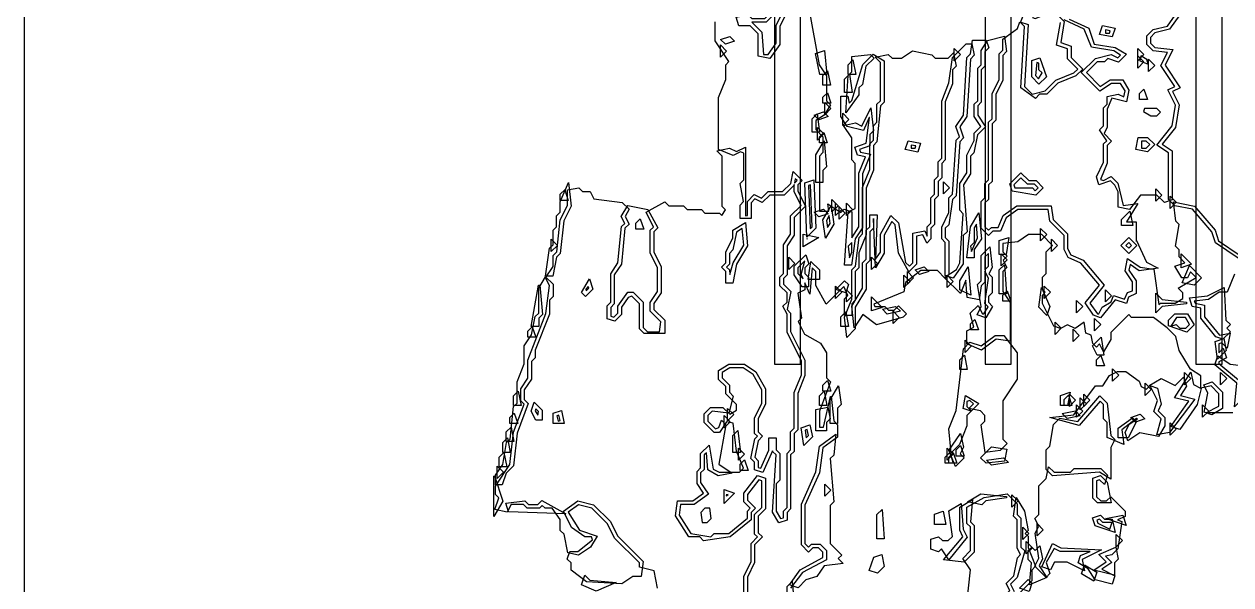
# Model space of a CAD drawing. Header units: millimetres. Extents: x 0 to 296, y 0 to 296.
# Drawn here: x 0 to 165.3, y 117.7 to 194.5 of the extents above; entities that cross this region are included whole.
import ezdxf

# ---------------------------------------------------------------- set-up
doc = ezdxf.new("R2010")
doc.units = ezdxf.units.MM
for name, color, linetype in [('CUT_OUTLINE', 5, 'Continuous'), ('CUT_SLOT', 1, 'Continuous'), ('ENG_D', 3, 'Continuous'), ('ENG_K', 2, 'Continuous'), ('ENG_L', 4, 'Continuous')]:
    doc.layers.add(name, color=color, linetype=linetype)

msp = doc.modelspace()

# ---------------------------------------------------------------- linework, layer by layer
at = {"layer": 'CUT_OUTLINE'}
msp.add_lwpolyline([(0, 0), (295.8, 0), (295.8, 295.8), (0, 295.8), (0, 0)], close=True, dxfattribs=at)
at = {"layer": 'CUT_SLOT'}
for points in [[(102.82, 147.9), (106.38, 147.9), (106.38, 295.8), (102.82, 295.8), (102.82, 147.9)], [(131.69, 147.9), (135.25, 147.9), (135.25, 295.8), (131.69, 295.8), (131.69, 147.9)], [(160.55, 147.9), (164.12, 147.9), (164.12, 295.8), (160.55, 295.8), (160.55, 147.9)]]:
    msp.add_lwpolyline(points, close=True, dxfattribs=at)
at = {"layer": 'ENG_D'}
for points in [[(139.13, 184.88), (138.56, 184.31), (136.56, 185.74), (137.05, 194.15), (136.52, 194.68), (138.15, 198.91), (138.54, 196.18), (138.14, 195.37), (138.53, 195.25), (141.06, 196.26), (142.5, 194.82), (142.02, 191.95), (143.46, 191.46), (143.46, 189.91), (145.05, 188.33), (144.1, 187.38), (141.63, 186.39), (140.12, 184.88), (139.13, 184.88)], [(99.69, 194.74), (101.06, 193.37), (101.29, 190.3), (101.93, 190.3), (103.04, 191.86), (103.04, 194.3), (103.97, 196.17), (102.96, 197.18), (102.13, 197.02), (102.58, 195.66), (101.66, 194.74), (99.69, 194.74)], [(148.15, 193.26), (148.71, 193.26), (148.81, 193.56), (148.15, 193.7), (148.15, 193.26)], [(121.77, 165.85), (123.39, 166.18), (123.74, 165.46), (123.74, 166.74), (124.24, 167.23), (124.24, 170.68), (124.73, 171.18), (124.73, 173.15), (125.22, 173.64), (125.22, 175.61), (125.72, 176.11), (125.72, 183.94), (126.71, 186.42), (127.21, 189.92), (129.07, 191.78), (129.86, 191.78), (130.17, 190.22), (129.65, 189.7), (129.16, 181.84), (128.21, 180.4), (128.71, 178.89), (128.18, 178.36), (127.68, 170.96), (127.18, 170.46), (126.69, 167.01), (126.21, 166.53), (126.21, 165.26), (126.7, 164.77), (126.7, 160.13), (126.21, 159.63), (125.12, 160.72), (122.84, 160.72), (120.76, 159.1), (120.51, 157.83), (116.41, 156.14), (116.53, 155.79), (117.93, 155.79), (118.42, 155.3), (119.21, 155.3), (119.8, 155.89), (120.89, 154.8), (120.42, 154.34), (116.79, 153.3), (114.93, 154.7), (113.71, 152.87), (113.38, 155.85), (114.87, 158.32), (114.87, 161.81), (115.36, 162.3), (115.36, 166.25), (115.86, 166.74), (115.86, 168.36), (116.85, 168.36), (116.63, 162.27), (117.34, 163.26), (117.34, 165.71), (118.76, 168.27), (119.78, 167.25), (120.77, 161.83), (121.28, 161.32), (121.77, 161.81), (121.77, 165.85)], [(152.87, 189.46), (153.98, 188.99), (153.84, 189.65), (153.01, 190.16), (152.87, 189.46)], [(112.9, 187.59), (112.9, 188.92), (113.54, 189.57), (113.94, 187.59), (112.9, 187.59)], [(139.46, 187.8), (139.03, 188.23), (139.03, 189.14), (138.75, 189.23), (138.55, 187.43), (138.98, 187), (139.46, 187.8)], [(113.43, 185.12), (112.41, 185.12), (112.41, 186.95), (113.07, 187.62), (113.43, 185.12)], [(154.38, 181.92), (155.19, 181.92), (155.69, 182.41), (155.19, 182.91), (153.5, 182.91), (153.37, 182.52), (154.38, 181.92)], [(121.11, 178.51), (122.83, 178.16), (122.43, 176.95), (120.71, 177.3), (121.11, 178.51)], [(153.08, 178.47), (153.08, 177.48), (153.72, 177.48), (154.21, 177.98), (153.72, 178.47), (153.08, 178.47)], [(138.62, 171.06), (135.39, 171.59), (135.05, 172.62), (136.56, 174.13), (137.65, 173.05), (138.64, 173.05), (139.62, 172.06), (138.62, 171.06)], [(72.47, 164.27), (72.47, 166.25), (72.96, 166.74), (72.96, 168.22), (73.46, 168.71), (73.46, 170.14), (74.59, 172.77), (74.94, 169.55), (73.94, 167.55), (73.45, 163.07), (72.95, 162.57), (72.43, 159.98), (71.45, 159.98), (71.99, 163.79), (72.47, 164.27)], [(105.54, 172.69), (105.89, 173.05), (105.65, 173.28), (105.54, 172.69)], [(107.48, 172.38), (107.7, 166.47), (107.96, 166.73), (107.74, 172.46), (107.48, 172.38)], [(157.86, 170.09), (157.02, 169.25), (157.02, 170.93), (157.86, 170.09)], [(86.83, 166.59), (86.28, 166.04), (86.28, 163.24), (87.26, 161.27), (87.26, 157.69), (86.28, 156.21), (86.28, 155.4), (87.76, 153.92), (87.76, 152.09), (84.94, 152.09), (84.3, 152.73), (84.3, 156.18), (83.25, 157.23), (82.74, 157.06), (81.84, 155.72), (81.84, 154.7), (80.92, 153.78), (79.87, 154.13), (79.87, 155.89), (80.36, 156.39), (80.36, 160.3), (81.35, 161.79), (81.85, 166.75), (82.28, 167.18), (81.8, 168.13), (82.7, 169.62), (85.45, 169.07), (86.83, 166.59)], [(150.37, 167.72), (151.5, 168.86), (151.9, 166.88), (150.37, 166.88), (150.37, 167.72)], [(95.54, 161.21), (96.14, 161.81), (96.14, 163.24), (97.12, 165.22), (97.12, 166.28), (98.81, 167.3), (99.1, 164.11), (97.6, 161.62), (97.08, 158.99), (96.14, 158.99), (96.14, 160.62), (95.54, 161.21)], [(110.3, 168.29), (109.95, 167.58), (110.09, 166.62), (110.43, 167.18), (110.3, 168.29)], [(129.68, 164.08), (129.79, 163.32), (130.64, 165.2), (130.47, 167.09), (130.15, 166.57), (130.15, 164.56), (129.68, 164.08)], [(107.3, 165.09), (107.23, 165.1), (107.23, 165.01), (107.3, 165.09)], [(113.39, 164.56), (112.91, 164.08), (113.06, 162.45), (113.39, 163.24), (113.39, 164.56)], [(152.44, 164.17), (151.35, 163.08), (150.26, 164.17), (151.35, 165.26), (152.44, 164.17)], [(106.74, 159.58), (106.48, 160.21), (106.94, 162.05), (106, 161.11), (106, 160.33), (106.74, 159.58)], [(131.63, 160.82), (132.13, 161.32), (132.13, 163.08), (131.63, 162.59), (131.63, 160.82)], [(70.01, 148.79), (69.51, 148.29), (69.51, 145.86), (68.53, 144.38), (68.53, 143.07), (69.06, 142.54), (67.54, 138.48), (67.04, 133.98), (66.03, 132.98), (65.5, 131.39), (64.58, 131.39), (64.58, 132.69), (65.58, 134.19), (66.08, 137.17), (66.57, 137.66), (67.06, 142.1), (67.54, 142.58), (67.54, 145.48), (68.53, 147.95), (68.53, 150.44), (69.53, 151.94), (70.03, 154.43), (70.5, 154.91), (70.5, 158.32), (71.44, 159.89), (72.47, 158.85), (72.47, 157.17), (71.98, 156.67), (71.98, 154.76), (70.01, 149.83), (70.01, 148.79)], [(77.47, 159.58), (77.93, 158.19), (76.91, 157.17), (76.35, 157.72), (77.47, 159.58)], [(148.15, 158.11), (148.99, 157.27), (148.15, 156.43), (148.15, 158.11)], [(111.91, 153.08), (111.91, 154.41), (112.56, 155.06), (112.95, 153.08), (111.91, 153.08)], [(157.1, 153.12), (157.83, 153.36), (158.36, 152.83), (159.14, 152.83), (159.67, 153.36), (159.1, 154.31), (157.89, 154.31), (157.1, 153.12)], [(128.92, 149.53), (128.92, 151.21), (129.76, 150.37), (128.92, 149.53)], [(129.22, 147.16), (128.18, 147.16), (128.18, 148.5), (128.83, 149.14), (129.22, 147.16)], [(146.79, 144.94), (147.77, 144.94), (148.72, 146.37), (149.82, 146.92), (150.94, 146.92), (152.79, 145.59), (153.03, 144.87), (153.77, 144.5), (154.24, 144.98), (155.26, 144.64), (155.8, 142.45), (155.35, 141.54), (156.28, 140.61), (156.28, 139.45), (155.42, 138.01), (152.88, 138.52), (151.22, 137.41), (150.84, 138.55), (151.41, 139.69), (152.52, 140.43), (152.39, 140.48), (150.38, 138.92), (150.67, 136.9), (148.4, 137.88), (148.4, 139.91), (147.9, 140.4), (147.9, 142.38), (147.42, 142.86), (144.54, 139.49), (140.51, 140.59), (140.51, 140.62), (143.82, 140.99), (146.79, 144.94)], [(158.35, 138.98), (157.12, 139.39), (159.57, 142.82), (157.62, 143.31), (159.86, 146.83), (160.2, 145.11), (161.25, 144.58), (160.7, 142.38), (158.35, 138.98)], [(69.49, 141.47), (69.9, 142.69), (70.99, 141.6), (70.99, 140.26), (70.1, 140.26), (69.49, 141.47)], [(130.8, 142.53), (129.73, 141.46), (128.64, 141.82), (128.99, 143.61), (130.8, 142.53)], [(142.48, 143.07), (143.08, 143.67), (143.56, 142.23), (142.48, 142.23), (142.48, 143.07)], [(162.3, 141.49), (161.46, 140.65), (161.46, 142.33), (162.3, 141.49)], [(73.64, 141.57), (74.01, 139.77), (72.47, 139.77), (72.47, 141.18), (73.64, 141.57)], [(107.29, 138.95), (107.01, 138.86), (107.16, 137.83), (107.45, 138.12), (107.29, 138.95)], [(157.02, 138.19), (157.02, 139.87), (157.86, 139.03), (157.02, 138.19)], [(126.67, 136.1), (128.31, 138.4), (128.69, 136.53), (128.24, 135.63), (128.78, 135.08), (127.61, 133.91), (126.67, 136.1)], [(126.21, 135.19), (126.81, 135.79), (127.29, 134.34), (126.21, 134.34), (126.21, 135.19)], [(132.53, 136.58), (134.64, 136.28), (134.3, 134.61), (131.79, 134.33), (131.04, 135.08), (132.53, 136.58)], [(64.34, 132.59), (64.44, 132.61), (65.59, 129.14), (64.34, 127.05), (64.34, 132.59)], [(146.04, 122.27), (141.93, 122.27), (141.1, 122.68), (140.04, 120.76), (140.54, 119.24), (140.01, 118.71), (138.48, 120.24), (139.02, 121.32), (138.53, 124.77), (139, 125.72), (138.48, 126.75), (139.03, 127.3), (139.03, 131.24), (140.03, 132.25), (140.36, 133.86), (141.1, 133.11), (143.36, 133.11), (143.86, 133.6), (147.51, 133.6), (148.43, 132.69), (148.01, 131.42), (147.34, 132.09), (146.92, 131.95), (146.92, 129.76), (147.51, 129.17), (148.29, 129.17), (148.89, 129.76), (150.86, 127.79), (150.86, 127.03), (149.8, 126.58), (150.39, 126.38), (149.86, 122.64), (149.01, 121.79), (148.16, 121.62), (149.03, 120.75), (147.65, 119.83), (149.44, 118.94), (149.05, 117.78), (146.76, 118.35), (145.76, 119.86), (144.4, 120.68), (144.75, 121.71), (146.04, 122.27)], [(109.69, 131.49), (110.54, 130.65), (109.69, 129.81), (109.69, 131.49)], [(66.38, 127.7), (65.98, 128.89), (68.62, 129.18), (69.12, 128.67), (70.4, 128.67), (70.95, 129.23), (74.23, 127.4), (66.38, 127.7)], [(84.81, 120.87), (84.52, 118.81), (83.39, 118.81), (81.91, 117.82), (77.07, 118.08), (74.94, 119.68), (74.94, 120.68), (74.41, 121.21), (74.76, 122.27), (75.84, 122.27), (77.85, 123.83), (77.72, 124.24), (76.83, 124.24), (74.99, 125.55), (73.88, 127.77), (75.87, 129.19), (78.02, 128.65), (80.32, 126.36), (81.3, 124.38), (84.81, 120.87)], [(96.46, 130.08), (96.2, 130), (96.24, 129.87), (96.46, 130.08)], [(130.15, 122.16), (128.77, 120.78), (125.97, 121.09), (128.63, 124.27), (128.18, 125.17), (128.18, 128.32), (129.95, 129.38), (129.67, 126.3), (130.15, 125.82), (130.15, 122.16)], [(131.08, 130.16), (134.59, 129.77), (134.59, 129.59), (131.75, 129.18), (131.22, 128.65), (129.23, 129.05), (131.08, 130.16)], [(137.16, 124.73), (137.55, 124.34), (137.55, 122.81), (138.58, 120.23), (138.04, 119.7), (138.04, 118.22), (135.56, 115.74), (135.04, 113.15), (134.1, 113.15), (134.1, 115.96), (135.03, 116.89), (134.54, 117.88), (135.6, 118.94), (136.09, 121.4), (136.51, 121.82), (136.07, 122.7), (136.07, 126.6), (135.56, 127.11), (135.92, 129.64), (137.04, 127.78), (137.57, 125.14), (137.16, 124.73)], [(136.17, 129.17), (135.33, 128.33), (135.33, 130.01), (136.17, 129.17)], [(92.7, 127.6), (92.9, 126.21), (93.57, 126.21), (94.15, 126.79), (93.95, 128.18), (93.28, 128.18), (92.7, 127.6)], [(149.06, 126.26), (148.94, 126.21), (147.8, 126.21), (147.34, 126.67), (146.98, 126.55), (147.12, 126.14), (148.74, 125.32), (149.06, 126.26)]]:
    msp.add_lwpolyline(points, close=True, dxfattribs=at)
for points in [[(107.5, 196.63), (108.94, 188.92), (109.94, 187.42), (109.94, 183.99), (110.5, 183.44), (109.63, 181.99), (108.46, 181.29), (108.46, 180.05), (109.45, 179.06), (109.45, 176.89), (108.95, 176.39), (108.95, 168.85), (110.24, 168.85), (110.13, 169.85), (111.88, 168.68), (112.34, 169.14), (113.39, 168.79), (113.39, 165.23), (114.38, 166.71), (114.38, 174.08), (115.27, 176.31), (114.19, 176.53), (113.82, 177.64), (115.38, 178.16), (115.82, 181.67), (115.77, 181.67), (115.01, 179.9), (112.74, 180.47), (111.91, 181.85), (111.91, 184.63), (112.85, 184.63), (113.05, 183.65), (113.42, 184.02), (114.9, 188.95), (116.31, 190.36), (117.83, 189.45), (117.83, 183.79), (117.33, 183.29), (116.83, 178.36), (116.35, 177.87), (116.35, 174.48), (115.36, 172.01), (115.36, 165.6), (114.38, 163.14), (114.38, 161.11), (113.88, 160.62), (113.88, 156.67), (113.39, 156.18), (113.39, 154.56), (112.41, 154.56), (112.41, 156.88), (112.85, 157.33), (112.32, 158.56), (109.88, 156.12), (108.46, 158.68), (108.46, 160.62), (107.97, 161.11), (107.96, 161.1), (107.63, 157.51), (106.98, 159.03), (106.98, 158.1), (106.02, 157.62), (106.5, 154.22), (106.05, 153.77), (106.92, 152.02), (109.13, 150.8), (109.94, 149.45), (109.94, 146.03), (110.47, 145.5), (108.95, 141.45), (108.95, 139.27), (109.5, 139.27), (110.46, 143.47), (110.55, 143.46), (110.92, 140.13), (111.42, 139.62), (111.42, 137.92), (109.43, 136.43), (108.95, 133.04), (106.98, 128.62), (106.98, 123.35), (107.48, 122.86), (107.87, 123.25), (109.06, 123.25), (109.94, 122.37), (109.94, 121.13), (106.65, 119.36), (105.01, 117.25)], [(158.33, 195.75), (156.92, 193.78), (154.93, 193.28), (154.31, 192.66), (154.31, 191.88), (154.92, 191.28), (157.4, 191), (156.32, 188.84), (158.37, 185.77), (157.35, 185.26), (157.35, 185.26), (158.26, 183.44), (157.75, 180.34), (155.9, 178.03), (157.27, 177.12), (157.27, 170.4), (156.22, 170.05), (155.19, 171.07), (152.96, 171.07), (151.46, 169.08), (149.87, 169.39), (149.87, 171.51), (149.42, 172.41), (148.82, 173.01), (147.25, 172.49), (146.9, 173.56), (147.9, 175.57), (147.9, 178.08), (148.32, 178.5), (147.34, 179.98), (147.9, 180.54), (147.9, 183.01), (148.4, 183.5), (148.4, 184.59), (149.91, 184.89), (150.68, 184.5), (150.85, 185.33), (150.23, 186.36), (148.96, 186.36), (147.38, 185.3), (144.84, 187.84), (146.79, 189.78), (148.92, 190.32), (149.83, 189.86), (150.22, 190.25), (149.29, 190.8), (146.25, 191.31), (145.24, 193.81), (142.48, 195.07)], [(98.6, 116.45), (98.6, 118.87), (99.59, 120.84), (99.59, 123.35), (100.47, 124.24), (100.08, 124.63), (100.08, 127.3), (101.07, 128.28), (101.07, 131.95), (100.66, 132.08), (99.09, 130.07), (99.09, 129.27), (100.18, 128.18), (99.59, 127.59), (99.59, 126.59), (96.73, 124.25), (93.09, 123.73), (92.58, 124.24), (91.07, 124.24), (89.22, 127.14), (89.51, 129.17), (91.62, 129.17), (93.09, 130.22), (92.19, 131.56), (92.19, 133.21), (92.69, 133.71), (92.69, 135.68), (93.84, 136.83), (94.39, 133.52), (95.21, 133.11), (98.01, 133.11), (98.56, 133.66), (97.62, 136.01), (97.15, 139.81), (96.25, 139.99), (95.28, 138.53), (94.56, 138.53), (93.18, 139.91), (93.18, 141.1), (94.06, 141.99), (95.75, 141.99), (96.67, 141.06), (97.62, 141.63), (97.62, 142.38), (96.14, 143.86), (96.14, 144.84), (95.15, 145.83), (95.15, 147.06), (96.56, 147.9), (98.68, 147.9), (100.27, 146.84), (101.56, 144.51), (101.56, 142.42), (100.57, 140.45), (100.57, 138.64), (101.17, 138.04), (100.55, 137.43), (100.1, 135.16), (100.57, 134.69), (100.57, 133.78), (100.93, 133.66), (102.05, 136.12), (102.05, 137.8), (103.04, 137.8), (103.04, 136.17), (103.53, 135.68), (103.53, 132.02), (103.04, 131.53), (103.04, 127.76), (103.64, 126.75), (104.02, 126.88), (104.02, 127.79), (104.52, 128.28), (104.52, 135.68), (105.01, 136.17), (105.01, 138.64), (105.5, 139.13), (105.5, 144.01), (106.49, 146.47), (106.49, 148.34), (104.52, 152.28), (104.52, 154.75), (103.97, 155.84), (104.52, 156.39), (104.52, 157.66), (103.53, 158.65), (103.53, 159.84), (104.02, 160.33), (104.02, 164.25), (105.01, 165.72), (105.01, 168.22), (106.44, 169.64), (105.5, 171.51), (105.5, 172.53), (105.48, 172.43), (104.13, 171.07), (102.15, 171.07), (101.12, 170.03), (100.13, 170.53), (99.59, 169.99), (99.59, 167.87), (98.11, 167.87), (98.11, 169.7), (98.58, 170.17), (98.09, 172.63), (98.6, 173.15), (98.6, 176.81), (98.13, 176.97), (97.13, 176.47), (95.15, 177.32), (95.15, 184.43), (96.14, 186.9), (96.14, 188.92), (96.56, 189.35), (94.66, 192.2), (94.66, 194.81)], [(165.6, 141.25), (161.89, 141.25), (163.68, 142.14), (163.68, 143.86), (162.61, 144.92), (161.21, 144.64), (161.21, 146.29), (159.8, 147.23), (158.27, 149.78), (157.79, 151.72), (156.61, 152.89), (154.72, 154.31), (151.74, 154.31), (151.35, 154.7), (148.89, 152.24), (148.89, 151.28), (147.88, 149.61), (147.34, 150.69), (146.92, 150.26), (146.44, 150.74), (146.21, 151.9), (145.46, 152.15), (145.25, 153.64), (143.98, 152.79), (142.97, 153.3), (142, 152.81), (141.07, 153.12), (139.52, 156.22), (139.52, 157.37), (139.91, 157.76), (139.52, 158.15), (139.52, 159.84), (140.01, 160.33), (140.01, 163.29), (140.9, 164.17), (139.42, 165.65), (137.62, 165.65), (136.16, 164.67), (134.1, 164.44), (134.1, 163.29), (134.69, 162.69), (134.15, 162.15), (134.64, 161.16), (134.1, 160.62), (134.1, 157.84), (135.08, 156.36), (135.08, 151.07), (133.18, 151.34), (131.17, 149.84), (129.17, 150.7), (129.17, 152.49), (130.11, 152.96), (129.63, 154.88), (130.71, 155.96), (131.29, 154.8), (131.49, 154.8), (132.06, 155.75), (131.62, 156.2), (132.12, 159.69), (131.63, 160.66), (131.63, 160.66), (131.63, 159.14), (131.13, 158.63), (130.85, 156.73), (129.18, 157.06), (129, 159.4), (128.27, 157.57), (126.07, 159.77), (127.74, 160.89), (128.19, 161.77), (128.67, 168.51), (128.18, 169), (128.18, 172.63), (129.17, 174.11), (129.17, 176.55), (130.15, 178.53), (130.15, 179.56), (131.07, 180.47), (130.15, 181.84), (130.15, 183.5), (130.65, 183.99), (130.65, 188.43), (131.14, 188.92), (131.14, 190.86), (131.97, 192.24), (134.3, 192.82), (134.61, 190.71), (134.1, 190.2), (134.1, 186.79), (133.11, 184.82), (133.11, 181.32), (132.62, 180.83), (132.62, 172.94), (132.13, 172.45), (132.13, 170.48), (131.63, 169.99), (131.63, 166.74), (132.13, 166.25), (132.52, 166.64), (133.44, 166.64), (134.14, 168.28), (135.99, 169.59), (140.72, 169.59), (140.99, 167.74), (142.97, 165.75), (142.97, 163.74), (143.4, 162.88), (145.09, 162.16), (147.97, 158.75), (145.99, 156.27), (147.04, 154.8), (147.26, 154.8), (147.71, 155.72), (148.93, 156.45), (149.23, 157.33), (150.74, 156.83), (151.18, 157.72), (151.85, 157.94), (151.85, 159.17), (150.84, 160.67), (151.18, 162.36), (152.92, 161.2), (154.78, 160.94), (155.47, 156.07), (155.69, 156.28), (157.69, 156.28), (158.75, 156.92), (158.75, 157.66), (158.1, 158.3), (160.57, 159.78), (159.8, 160.55), (159.39, 159.73), (158.61, 159.73), (157.64, 161.35), (159.03, 161.81), (158.26, 162.59), (158.26, 163.58), (157.74, 164.09), (158.24, 167.04), (157.77, 167.51), (157.48, 170.15), (160.36, 169.57), (163.16, 166.27), (163.64, 164.82), (166.61, 162.77)], [(165.82, 160.23), (164.83, 157.76), (163.75, 157.76), (162.29, 156.78), (160.31, 156.56), (160.42, 156.25), (161.71, 155.99), (161.71, 154.4), (163.78, 151.87), (165.22, 152.16), (164.82, 150.11), (164.1, 150.82), (163.68, 150.68), (163.68, 149.48), (164.28, 150.08), (164.72, 148.76), (163.68, 148.24), (163.68, 148.02), (166.67, 145.53)]]:
    msp.add_lwpolyline(points, dxfattribs=at)
at = {"layer": 'ENG_K'}
for points in [[(103.53, 194.19), (103.53, 191.7), (102.16, 189.78), (100.57, 190.1), (100.57, 193.16), (99.49, 194.24), (97.93, 194.24), (97.54, 195.42), (99.18, 195.74), (99.69, 195.23), (101.46, 195.23), (102.02, 195.79), (101.48, 197.39), (103.12, 197.72), (104.57, 196.27), (103.53, 194.19)], [(149.05, 192.73), (147.33, 193.07), (147.74, 194.28), (149.46, 193.94), (149.05, 192.73)], [(128.68, 182), (129.17, 189.92), (129.67, 190.42), (129.94, 192.27), (131.81, 192.27), (132.16, 191.22), (131.63, 190.69), (131.63, 188.72), (131.14, 188.23), (131.14, 183.79), (130.65, 183.3), (130.65, 181.99), (131.7, 180.41), (130.63, 179.33), (130.13, 176.87), (129.66, 176.39), (129.66, 173.96), (128.68, 172.49), (129.18, 166.05), (128.67, 165.55), (128.67, 161.63), (127.29, 159.69), (126.21, 160.05), (126.21, 164.56), (125.72, 165.06), (125.72, 166.69), (126.7, 168.67), (126.7, 170.68), (127.2, 171.18), (127.7, 178.58), (128.15, 179.03), (127.66, 180.48), (128.68, 182)], [(96.24, 190.79), (95.4, 189.95), (95.4, 191.64), (96.24, 190.79)], [(124.83, 189.81), (126.6, 189.81), (127.35, 190.55), (127.71, 188.74), (127.2, 188.23), (127.2, 186.31), (126.21, 183.84), (126.21, 175.9), (125.72, 175.41), (125.72, 173.44), (125.22, 172.94), (125.22, 170.97), (124.73, 170.48), (124.73, 167.03), (124.24, 166.53), (124.24, 165.06), (123.68, 164.49), (123.12, 165.62), (122.27, 165.45), (122.27, 161.6), (121.22, 160.56), (119.81, 163.11), (119.32, 167.01), (118.87, 167.46), (117.83, 165.59), (117.83, 163.12), (116.63, 161.12), (116.36, 167.87), (116.35, 167.87), (116.35, 166.53), (115.86, 166.04), (115.86, 162.1), (115.36, 161.6), (115.36, 158.19), (113.88, 155.72), (113.88, 152.73), (112.71, 151.56), (112.4, 154.35), (113.39, 156.82), (113.39, 160.82), (113.9, 161.33), (114.39, 165.27), (114.87, 165.75), (114.87, 172.11), (115.86, 174.57), (115.86, 178.08), (116.35, 178.57), (116.35, 180.54), (116.84, 181.04), (116.84, 183.5), (117.34, 183.99), (117.34, 189.21), (116.59, 189.96), (118.4, 190.32), (118.92, 189.81), (120.22, 189.81), (121.72, 190.81), (124.36, 190.28), (124.83, 189.81)], [(113.39, 187.94), (113.39, 190.03), (115.95, 190.31), (116.45, 189.81), (115.34, 188.7), (114.85, 186.23), (114.38, 185.76), (114.38, 184.8), (112.6, 182.31), (112.9, 187.45), (113.39, 187.94)], [(127.44, 189.46), (127.44, 191.14), (128.28, 190.3), (127.44, 189.46)], [(152.3, 177.29), (152.63, 178.96), (153.92, 178.96), (154.91, 177.98), (153.9, 176.97), (152.3, 177.29)], [(121.53, 177.48), (122.09, 177.48), (122.19, 177.79), (121.53, 177.92), (121.53, 177.48)], [(108.2, 173.14), (108.47, 166.54), (107.25, 165.32), (106.98, 172.73), (108.2, 173.14)], [(135.75, 172.06), (138.14, 172.06), (138.53, 171.67), (138.93, 172.06), (138.43, 172.55), (137.45, 172.55), (136.56, 173.44), (135.61, 172.49), (135.75, 172.06)], [(109.44, 167.67), (110.58, 169.58), (110.94, 167.08), (109.79, 165.17), (109.44, 167.67)], [(98.6, 164.23), (98.39, 166.47), (97.59, 165.99), (97.1, 163.56), (96.63, 163.08), (96.63, 161.6), (96.24, 161.21), (96.62, 160.84), (96.7, 160.21), (97.14, 161.8), (98.6, 164.23)], [(108.89, 165.27), (106.74, 163.98), (106.74, 165.7), (108.89, 165.27)], [(151.74, 164.17), (151.35, 164.56), (150.96, 164.17), (151.35, 163.78), (151.74, 164.17)], [(104.76, 162.55), (105.61, 161.71), (104.76, 160.86), (104.76, 162.55)], [(106.98, 161.11), (106.98, 160.33), (107.48, 159.84), (107.48, 158.5), (106.6, 158.5), (105.5, 160.15), (105.5, 161.32), (107.09, 162.9), (107.51, 161.64), (106.98, 161.11)], [(116.1, 160.86), (116.1, 162.55), (116.94, 161.71), (116.1, 160.86)], [(77.02, 157.97), (77.37, 158.32), (77.29, 158.54), (76.94, 158.19), (77.02, 157.97)], [(145.05, 155.79), (144.2, 154.95), (144.2, 156.63), (145.05, 155.79)], [(129.66, 153.43), (130.26, 154.03), (130.74, 152.59), (129.66, 152.59), (129.66, 153.43)], [(147.51, 153.33), (146.67, 152.48), (146.67, 154.17), (147.51, 153.33)], [(159.31, 152.3), (156.78, 153.15), (156.78, 153.92), (157.66, 154.8), (159.38, 154.8), (160.29, 153.29), (159.31, 152.3)], [(141.25, 153.67), (142.09, 152.83), (141.25, 151.99), (141.25, 153.67)], [(144.55, 151.85), (143.71, 151), (143.71, 152.69), (144.55, 151.85)], [(127.69, 141.55), (128.69, 149.99), (129.59, 150.9), (131.1, 150.4), (133.03, 151.85), (134.22, 151.85), (136.07, 149.47), (136.07, 145.86), (134.1, 142.9), (134.1, 137.65), (134.69, 137.06), (133.72, 136.08), (131.67, 135.79), (131.12, 139.61), (131.63, 140.12), (131.63, 140.9), (131.02, 141.51), (129.42, 141.83), (129.76, 141.49), (129.17, 140.9), (129.17, 139.47), (128.15, 136.92), (127, 135.77), (126.7, 139.06), (127.69, 141.55)], [(147.58, 151.63), (147.94, 149.13), (147.01, 149.13), (146.37, 150.42), (147.58, 151.63)], [(148, 147.66), (146.92, 147.66), (146.92, 148.5), (147.52, 149.1), (148, 147.66)], [(149.13, 147.26), (149.98, 146.42), (149.13, 145.58), (149.13, 147.26)], [(157.71, 145), (158.86, 146.14), (159.27, 144.91), (158.41, 143.62), (160.4, 143.12), (156.92, 138.56), (155.21, 138.22), (155.76, 140.43), (154.77, 141.43), (155.28, 142.95), (154.24, 145.04), (155.78, 145.96), (157.71, 145)], [(158.99, 145.09), (158.99, 146.77), (159.84, 145.93), (158.99, 145.09)], [(164.77, 145.93), (163.92, 145.09), (163.92, 146.77), (164.77, 145.93)], [(111.93, 142.39), (111.42, 141.88), (111.42, 139.77), (110.43, 139.77), (110.43, 143.04), (111.57, 144.93), (111.93, 142.39)], [(141.99, 142.23), (141.99, 143.64), (143.3, 144.08), (142.93, 142.23), (141.99, 142.23)], [(129.41, 141.84), (130.05, 142.48), (129.59, 142.94), (129.17, 142.79), (129.17, 142.09), (129.41, 141.84)], [(147.4, 143.58), (148.38, 142.59), (148.88, 138.16), (149.43, 137.6), (148.89, 136.5), (148.89, 132.18), (147.35, 133.11), (140.91, 132.61), (140.01, 133.5), (140.01, 136.17), (140.52, 136.68), (141.02, 139.64), (141.9, 140.53), (144.36, 140.04), (147.4, 143.58)], [(70.11, 141.78), (70.03, 141.52), (70.38, 140.93), (70.48, 141.41), (70.11, 141.78)], [(73.42, 140.18), (73.27, 140.92), (73, 140.83), (73.15, 140.09), (73.42, 140.18)], [(96.73, 140.01), (95.89, 139.17), (95.89, 140.86), (96.73, 140.01)], [(97.22, 141), (96.38, 140.16), (96.38, 141.84), (97.22, 141)], [(106.81, 136.78), (106.46, 139.2), (107.66, 139.6), (107.99, 137.96), (106.81, 136.78)], [(97.12, 138.14), (97.8, 138.83), (98.14, 135.82), (97.12, 135.82), (97.12, 138.14)], [(110.43, 128.57), (110.43, 123.35), (112.01, 121.77), (111.52, 121.28), (112.2, 120.6), (109.59, 120.31), (108.62, 118.85), (107.12, 118.35), (106.06, 117.3), (104.86, 117.7), (106.32, 119.74), (109.45, 121.43), (109.45, 122.16), (108.85, 122.76), (108.07, 122.76), (107.48, 122.16), (106.49, 123.15), (106.49, 128.73), (108.47, 133.18), (108.97, 136.7), (111.23, 138.32), (110.92, 135.46), (110.44, 134.99), (110.94, 129.07), (110.43, 128.57)], [(98.7, 135.58), (97.86, 134.74), (97.86, 136.42), (98.7, 135.58)], [(126.7, 134.34), (126.7, 135.19), (127.3, 135.79), (127.78, 134.34), (126.7, 134.34)], [(98.11, 134.2), (98.71, 134.8), (99.19, 133.36), (98.11, 133.36), (98.11, 134.2)], [(132.53, 134.08), (131.85, 134.77), (134.18, 135.1), (134.87, 134.42), (132.53, 134.08)], [(97.33, 130.26), (95.89, 128.82), (95.89, 130.74), (97.33, 130.26)], [(116.84, 127.3), (117.54, 128), (117.85, 123.99), (116.84, 123.99), (116.84, 127.3)], [(150.47, 123.74), (149.63, 122.9), (149.63, 124.59), (150.47, 123.74)], [(142.05, 122.76), (147.61, 122.46), (144.98, 121.14), (145.28, 119.6), (142.91, 120.79), (141.15, 120.79), (140.63, 119.75), (139.43, 120.15), (140.88, 123.34), (142.05, 122.76)], [(149.38, 120.68), (149.38, 118.99), (146.56, 119.7), (148.25, 120.82), (147.22, 121.86), (149.56, 122.86), (149.9, 121.2), (149.38, 120.68)], [(117.85, 120.21), (116.91, 119.27), (115.79, 119.64), (116.4, 121.47), (117.52, 121.85), (117.85, 120.21)], [(146.97, 119.42), (146.56, 118.2), (144.89, 119.2), (145.3, 120.42), (146.97, 119.42)], [(77.51, 118.31), (81.11, 117.99), (78.39, 116.82), (76.36, 117.69), (76.8, 119.02), (77.51, 118.31)], [(105.21, 118.13), (105.53, 114.62), (104.52, 114.62), (104.52, 117.44), (105.21, 118.13)]]:
    msp.add_lwpolyline(points, close=True, dxfattribs=at)
for points in [[(143.2, 195.15), (145.88, 193.93), (146.61, 191.75), (149.47, 191.28), (151.01, 190.35), (149.94, 189.28), (148.46, 189.77), (148, 189.31), (147.02, 189.31), (145.54, 187.84), (147.44, 185.93), (148.81, 186.85), (150.51, 186.85), (151.37, 185.42), (151.05, 183.84), (149.03, 184.34), (148.4, 182.85), (148.4, 180.38), (147.96, 179.5), (148.99, 178.47), (148.4, 177.87), (148.4, 175.46), (147.49, 173.2), (147.88, 173.06), (148.94, 173.59), (149.85, 172.68), (150.56, 169.62), (152.57, 169.91), (151.05, 167.38), (152.34, 167.38), (152.34, 164.77), (152.42, 164.84), (153.76, 161.89), (155.37, 161.08), (152.77, 160.71), (151.52, 161.54), (151.37, 160.77), (152.34, 159.32), (152.34, 157.61), (151.31, 157.09), (151.02, 156.22), (149.47, 156.73), (147.49, 154.27), (146.51, 154.6), (145.38, 156.3), (147.34, 158.74), (144.79, 161.75), (143.04, 162.5), (142.48, 163.62), (142.48, 165.55), (140.52, 167.51), (140.29, 169.1), (136.15, 169.1), (134.54, 167.95), (134.54, 167.95), (133.77, 166.14), (132.72, 166.14), (132.13, 165.55), (131.14, 166.53), (131.14, 170.19), (131.63, 170.68), (131.63, 172.65), (132.13, 173.15), (132.13, 181.04), (132.62, 181.53), (132.62, 184.94), (133.6, 186.91), (133.6, 190.4), (134.1, 190.9), (134.1, 192.4), (136.11, 193.9), (136.41, 194.8), (137.56, 194.42), (137.06, 185.96), (138.12, 184.9), (139.89, 185.35), (141.35, 186.81), (143.82, 187.8), (144.35, 188.33), (142.97, 189.71), (142.97, 191.11), (141.46, 191.61), (141.97, 194.68)], [(166.33, 162.43), (163.22, 164.51), (162.72, 166.02), (160.09, 169.12), (157.64, 169.61), (156.78, 170.48), (156.78, 176.86), (155.18, 177.92), (157.28, 180.54), (157.75, 183.36), (156.69, 185.48), (157.65, 185.96), (155.75, 188.8), (156.64, 190.59), (154.69, 190.8), (153.82, 191.68), (153.82, 192.87), (154.68, 193.73), (156.63, 194.22), (157.69, 195.7)], [(86.79, 117.21), (86.31, 119.6), (84.3, 120.1), (84.3, 120.68), (80.9, 124.09), (79.91, 126.06), (77.77, 128.21), (75.97, 128.65), (74.53, 127.62), (76.08, 125.18), (78.51, 124.37), (77.58, 122.83), (75.97, 121.76), (74.48, 122.06), (73.97, 124.61), (73.46, 125.12), (73.46, 126.62), (72.35, 128.18), (71.38, 128.18), (70.99, 128.57), (70.99, 128.57), (70.6, 128.18), (68.92, 128.18), (68.43, 128.67), (66.71, 128.67), (66.2, 127.66), (64.51, 127.99), (65.04, 129.59), (64.58, 130.05), (64.58, 131.21), (66.56, 134.18), (67.05, 138.59), (68.49, 142.42), (68.03, 142.87), (68.03, 144.53), (69.02, 146), (69.02, 148.44), (71.49, 154.86), (71.97, 158.7), (71.45, 159.75), (72.47, 161.29), (72.47, 162.79), (72.98, 163.3), (73.46, 167.69), (74.44, 169.65), (74.44, 171.77), (76, 172.08), (76.52, 171.57), (77.55, 171.57), (78.06, 170.56), (81.95, 170.07), (82.88, 169.15), (82.36, 168.12), (82.88, 167.08), (82.32, 166.52), (81.83, 161.62), (80.85, 160.15), (80.85, 156.18), (80.36, 155.69), (80.36, 154.49), (80.79, 154.35), (81.35, 154.91), (81.35, 155.87), (82.7, 157.76), (83.42, 157.76), (84.8, 156.39), (84.8, 152.93), (85.39, 152.34), (87.05, 152.34), (87.25, 153.73), (85.78, 155.19), (85.78, 156.36), (86.77, 157.84), (86.77, 161.15), (85.78, 163.13), (85.78, 166.25), (86.22, 166.68), (85.21, 168.71), (87.8, 170.15), (88.35, 169.59), (90.32, 169.59), (90.82, 169.1), (92.79, 169.1), (93.28, 168.61), (95.25, 168.61), (95.59, 168.27), (96.07, 169.06), (95.64, 169.49), (95.64, 176.39), (94.9, 177.14), (96.66, 177.49), (97.62, 177.02), (98.85, 177.63), (98.85, 168.21), (99.09, 168.29), (99.09, 170.19), (100.03, 171.13), (101.02, 170.63), (101.95, 171.57), (103.92, 171.57), (105.03, 172.67), (105.35, 174.28), (106.59, 173.05), (106, 172.45), (106, 171.62), (107.04, 169.55), (105.5, 168.01), (105.5, 165.58), (104.52, 164.1), (104.52, 160.13), (104.02, 159.63), (104.02, 158.85), (105.03, 157.84), (104.54, 155.38), (105.01, 154.91), (105.01, 152.4), (106.98, 148.45), (106.98, 146.38), (106, 143.91), (106, 138.93), (105.5, 138.43), (105.5, 135.97), (105.01, 135.47), (105.01, 128.08), (104.52, 127.59), (104.52, 126.53), (103.42, 126.16), (102.54, 127.63), (103.03, 135.48), (102.55, 135.97), (102.55, 136.02), (101.2, 133.05), (100.08, 133.43), (100.08, 134.49), (99.57, 135), (100.1, 137.67), (100.47, 138.04), (100.08, 138.43), (100.08, 140.57), (101.07, 142.54), (101.07, 144.39), (99.89, 146.5), (98.53, 147.41), (96.7, 147.41), (95.64, 146.78), (95.64, 146.03), (96.63, 145.05), (96.63, 144.06), (97.15, 143.54), (96.57, 141.22), (94.25, 141.48), (93.67, 140.9), (93.67, 140.12), (94.72, 139.06), (95.2, 139.22), (95.54, 140.22), (96.16, 139.6), (95.18, 134.21), (97.01, 132.99), (95.11, 132.6), (93.68, 133.46), (93.47, 135.77), (93.18, 135.47), (93.18, 133.5), (92.69, 133.01), (92.69, 131.71), (93.76, 130.09), (91.78, 128.67), (89.94, 128.67), (89.74, 127.25), (91.36, 124.71), (94.08, 124.26), (94.56, 124.73), (96.54, 124.73), (99.09, 126.82), (99.09, 127.79), (99.49, 128.18), (98.6, 129.07), (98.6, 130.24), (100.49, 132.66), (101.56, 132.3), (101.56, 128.08), (100.57, 127.09), (100.57, 124.83), (101.17, 124.24), (100.08, 123.15), (100.08, 120.73), (99.09, 118.76), (99.09, 116.25)], [(129.14, 115.15), (129.65, 119.74), (128.6, 121.31), (129.66, 122.37), (129.66, 125.61), (129.17, 126.11), (129.17, 128.33), (131.55, 129.65), (134.68, 130.17), (136.07, 128.78), (136.07, 127.3), (136.56, 126.8), (136.56, 122.86), (136.56, 122.86), (137.09, 122.34), (136.04, 118.69), (135.14, 117.78), (135.63, 116.79)]]:
    msp.add_lwpolyline(points, dxfattribs=at)
at = {"layer": 'ENG_L'}
for points in [[(96.07, 191.74), (95.43, 192.38), (96.7, 192.8), (97.33, 192.16), (96.07, 191.74)], [(109, 187.59), (108.42, 190.47), (109.66, 190.88), (109.96, 187.59), (109, 187.59)], [(152.59, 189.46), (152.59, 191.14), (153.43, 190.3), (152.59, 189.46)], [(152.59, 190.16), (153.43, 189.31), (152.59, 188.47), (152.59, 190.16)], [(138.04, 187.24), (138.04, 189.49), (139.18, 189.87), (140.05, 187.28), (139.03, 186.25), (138.04, 187.24)], [(154.91, 188.82), (154.06, 187.98), (154.06, 189.66), (154.91, 188.82)], [(110.09, 188.09), (110.49, 186.11), (109.45, 186.11), (109.45, 187.44), (110.09, 188.09)], [(153.91, 184.14), (152.83, 184.14), (152.83, 184.98), (153.43, 185.58), (153.91, 184.14)], [(110.53, 183.64), (109.45, 183.64), (109.45, 184.49), (110.05, 185.09), (110.53, 183.64)], [(109.69, 183.75), (110.54, 182.91), (109.69, 182.06), (109.69, 183.75)], [(107.97, 179.7), (107.97, 181.53), (108.64, 182.2), (108.99, 179.7), (107.97, 179.7)], [(110.15, 181.81), (108.89, 181.39), (108.25, 182.03), (109.51, 182.45), (110.15, 181.81)], [(112.16, 182.27), (113, 181.43), (112.16, 180.58), (112.16, 182.27)], [(112.24, 180.61), (113.92, 180.95), (114.76, 180.52), (116.01, 183.02), (116.36, 179.86), (115.86, 179.35), (115.86, 177.8), (114.44, 177.33), (114.57, 176.96), (115.95, 176.68), (114.87, 173.98), (114.87, 166.56), (113.87, 165.07), (113.36, 161.46), (112.39, 161.46), (112.91, 168.77), (113.88, 169.25), (113.88, 175.41), (113.39, 175.9), (113.39, 178.89), (112.24, 180.61)], [(108.71, 178.61), (108.71, 180.3), (109.55, 179.45), (108.71, 178.61)], [(109.56, 179.66), (110.04, 178.22), (108.95, 178.22), (108.95, 179.06), (109.56, 179.66)], [(109.45, 174.42), (109.45, 172.8), (108.46, 172.8), (108.46, 176.56), (109.62, 178.5), (109.95, 174.92), (109.45, 174.42)], [(126.8, 172.06), (125.96, 171.22), (125.96, 172.9), (126.8, 172.06)], [(74.54, 170.33), (73.46, 170.33), (73.46, 171.18), (74.06, 171.78), (74.54, 170.33)], [(111.52, 169.59), (110.68, 168.75), (110.68, 170.44), (111.52, 169.59)], [(155.05, 170.23), (155.05, 171.91), (155.89, 171.07), (155.05, 170.23)], [(108.25, 168.72), (109.51, 169.14), (110.15, 168.5), (108.89, 168.08), (108.25, 168.72)], [(112.01, 169.1), (111.17, 168.26), (111.17, 169.94), (112.01, 169.1)], [(111.67, 167.77), (111.67, 169.45), (112.51, 168.61), (111.67, 167.77)], [(112.65, 169.94), (113.49, 169.1), (112.65, 168.26), (112.65, 169.94)], [(129.67, 166.72), (130.82, 168.64), (131.15, 165.09), (130.15, 163.6), (130.15, 162.45), (129.14, 162.45), (129.67, 166.72)], [(83.81, 167.23), (84.41, 167.83), (84.89, 166.39), (83.81, 166.39), (83.81, 167.23)], [(139.27, 166.49), (140.12, 165.65), (139.27, 164.81), (139.27, 166.49)], [(72.23, 163.33), (72.23, 165.01), (73.07, 164.17), (72.23, 163.33)], [(132.62, 157.66), (132.13, 157.17), (132.13, 156.39), (132.68, 155.83), (131.74, 154.26), (130.55, 154.66), (131.13, 155.83), (130.63, 158.83), (131.14, 159.34), (131.14, 162.79), (132.31, 163.97), (132.63, 161.17), (132.18, 160.28), (132.62, 159.84), (132.62, 157.66)], [(134.89, 165.27), (134.56, 162.94), (133.6, 162.94), (133.6, 164.84), (134.89, 165.27)], [(141.6, 164.17), (140.75, 163.33), (140.75, 165.01), (141.6, 164.17)], [(133.85, 161.36), (133.85, 163.04), (134.69, 162.2), (133.85, 161.36)], [(158.5, 163.04), (159.94, 161.6), (158.5, 161.12), (158.5, 163.04)], [(107.79, 161.98), (108.95, 160.82), (108.95, 159.49), (107.44, 159.49), (107.79, 161.98)], [(121.87, 159.73), (121.03, 158.89), (121.03, 160.58), (121.87, 159.73)], [(123.32, 161.25), (123.95, 160.61), (122.69, 160.19), (122.06, 160.83), (123.32, 161.25)], [(128.18, 158.1), (128.18, 159.31), (129.34, 161.25), (129.7, 157.34), (128.18, 158.1)], [(134.61, 157.52), (133.6, 157.52), (133.6, 160.82), (134.3, 161.52), (134.61, 157.52)], [(161.32, 159.73), (160.31, 158.73), (158.65, 159.06), (159.65, 161.4), (161.32, 159.73)], [(69.47, 153.08), (70.47, 158.75), (70.64, 158.74), (71, 154.71), (70.5, 154.21), (70.5, 153.08), (69.47, 153.08)], [(112.41, 159.34), (112.93, 158.81), (112.56, 157.7), (111.21, 158.15), (112.41, 159.34)], [(120.54, 158.4), (120.54, 160.08), (121.38, 159.24), (120.54, 158.4)], [(127.3, 159.24), (126.46, 158.4), (126.46, 160.08), (127.3, 159.24)], [(112.01, 157.76), (111.17, 156.92), (111.17, 158.6), (112.01, 157.76)], [(112.65, 156.43), (112.65, 158.11), (113.49, 157.27), (112.65, 156.43)], [(116.1, 155.2), (116.1, 157.12), (117.55, 155.68), (116.1, 155.2)], [(135.18, 156.53), (134.1, 156.53), (134.1, 157.37), (134.7, 157.97), (135.18, 156.53)], [(139.4, 158.42), (140.52, 155.8), (140.12, 154.59), (139.01, 155.7), (139.4, 158.42)], [(140.61, 157.76), (139.77, 156.92), (139.77, 158.6), (140.61, 157.76)], [(159.24, 156.39), (159.24, 156.17), (155.9, 155.8), (155.05, 154.95), (155.05, 157.62), (155.9, 156.77), (159.24, 156.39)], [(162.13, 157.26), (164.4, 158.4), (164.66, 153.93), (165.26, 153.33), (164.77, 152.83), (165.26, 152.34), (164.24, 151.32), (163.28, 151.64), (161.21, 154.22), (161.21, 155.59), (160.04, 155.82), (159.65, 156.99), (162.13, 157.26)], [(120.05, 155.15), (118.24, 154.78), (117.58, 155.45), (119.39, 155.81), (120.05, 155.15)], [(119.06, 155.15), (119.9, 154.31), (119.06, 153.47), (119.06, 155.15)], [(69.02, 152.44), (69.62, 153.04), (70.1, 151.6), (69.02, 151.6), (69.02, 152.44)], [(163.5, 148.61), (163.16, 151.03), (164.36, 151.43), (164.69, 149.79), (163.5, 148.61)], [(167.62, 145.38), (167.18, 144.5), (167.72, 143.96), (165.84, 142.07), (166.13, 145.33), (163.14, 147.82), (163.55, 149.03), (165.24, 147.89), (167.62, 147.63), (167.62, 145.38)], [(110.05, 145.65), (110.53, 144.2), (109.45, 144.2), (109.45, 145.05), (110.05, 145.65)], [(67.05, 142.23), (67.05, 143.57), (67.69, 144.21), (68.09, 142.23), (67.05, 142.23)], [(109.99, 142.23), (108.95, 142.23), (108.95, 143.57), (109.6, 144.21), (109.99, 142.23)], [(153.57, 145.29), (154.41, 144.45), (153.57, 143.61), (153.57, 145.29)], [(161.67, 141.33), (162.19, 143.92), (161.61, 145.09), (162.76, 145.47), (164.17, 144.06), (164.17, 141.85), (162.72, 140.98), (161.67, 141.33)], [(144.06, 142.97), (143.22, 142.13), (143.22, 143.81), (144.06, 142.97)], [(145.05, 141.49), (144.2, 140.65), (144.2, 142.33), (145.05, 141.49)], [(144.7, 141.64), (144.7, 143.32), (145.54, 142.48), (144.7, 141.64)], [(145.19, 143.81), (146.03, 142.97), (145.19, 142.13), (145.19, 143.81)], [(67.16, 141.21), (67.64, 139.77), (66.56, 139.77), (66.56, 140.61), (67.16, 141.21)], [(109.94, 138.78), (108.46, 138.78), (108.46, 141.69), (110.13, 142.03), (110.45, 140.43), (109.94, 139.91), (109.94, 138.78)], [(142.23, 141.15), (144.04, 141.51), (144.7, 140.85), (142.89, 140.49), (142.23, 141.15)], [(149.87, 139.15), (151.87, 140.58), (152.39, 140.06), (151.26, 137.8), (149.87, 137.8), (149.87, 139.15)], [(152.9, 141.04), (153.53, 140.4), (152.27, 139.98), (151.64, 140.61), (152.9, 141.04)], [(66.06, 137.3), (66.06, 138.64), (66.71, 139.28), (67.1, 137.3), (66.06, 137.3)], [(65.57, 137.16), (66.21, 137.8), (66.61, 135.82), (65.57, 135.82), (65.57, 137.16)], [(66.12, 133.85), (65.08, 133.85), (65.08, 135.19), (65.72, 135.83), (66.12, 133.85)], [(126.46, 136.42), (127.3, 135.58), (126.46, 134.74), (126.46, 136.42)], [(128.29, 136.77), (128.77, 135.33), (127.69, 135.33), (127.69, 136.17), (128.29, 136.77)], [(64.83, 133.95), (65.67, 133.11), (64.83, 132.27), (64.83, 133.95)], [(147.48, 132.65), (148.38, 131.75), (148.94, 128.92), (147.06, 128.92), (146.42, 129.56), (146.42, 132.3), (147.48, 132.65)], [(125.82, 123.74), (126.6, 123.74), (127.18, 124.32), (126.68, 127.82), (128.4, 128.84), (128.67, 125.29), (129.21, 124.21), (126.68, 121.11), (125.68, 122.62), (125.29, 122.23), (124.24, 122.58), (124.24, 123.92), (125.29, 124.27), (125.82, 123.74)], [(124.73, 127.37), (125.9, 127.76), (126.26, 125.96), (124.73, 125.96), (124.73, 127.37)], [(139.62, 125.22), (138.78, 124.38), (138.78, 126.07), (139.62, 125.22)], [(146.72, 125.77), (146.36, 126.86), (147.48, 127.23), (148, 126.7), (149.09, 126.7), (149.46, 124.86), (146.72, 125.77)], [(150.53, 127.23), (151, 125.82), (148.18, 126.76), (150.53, 127.23)], [(136.81, 123.89), (136.81, 125.57), (137.65, 124.73), (136.81, 123.89)], [(137.3, 123.6), (138.14, 122.76), (137.3, 121.92), (137.3, 123.6)], [(139.07, 120.31), (140.14, 118.7), (137.76, 117.69), (138.03, 120.69), (137.55, 121.18), (137.55, 122.37), (138.04, 122.86), (138.53, 122.37), (139.18, 123.01), (139.53, 121.25), (139.07, 120.31)], [(136.35, 117.23), (137.55, 118.42), (138.08, 117.9), (137.7, 116.78), (136.35, 117.23)]]:
    msp.add_lwpolyline(points, close=True, dxfattribs=at)

doc.saveas('drawing.dxf')
